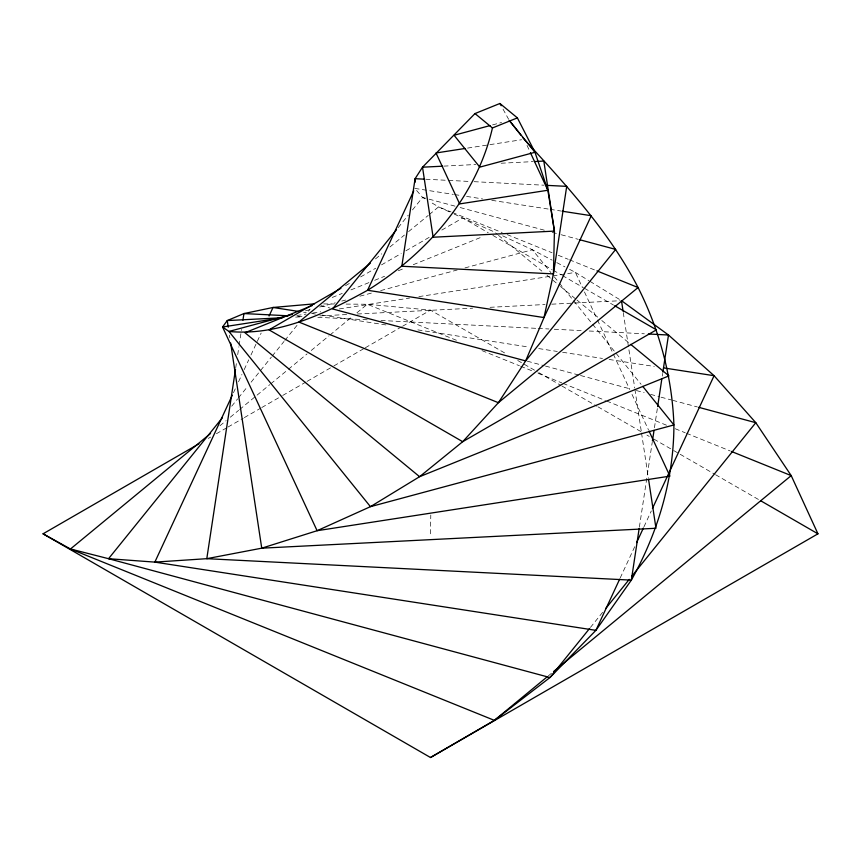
<?xml version="1.0" encoding="UTF-8"?>
<svg xmlns="http://www.w3.org/2000/svg" width="861" height="861" viewBox="0 0 861 861"><rect width="100%" height="100%" fill="white"/><g stroke="black" fill="none" stroke-linecap="round" stroke-linejoin="round"><path stroke-width="0.65" stroke-dasharray="4.3 3.23" d="M430.5 533.82L430.791 514.996M235.71 367.895L236.71 361.265M237.711 354.646L238.917 346.692M239.121 345.369L241.532 329.472M639.379 527.126L652.229 442.328M654.435 427.756L657.449 407.888M662.26 376.085L662.669 373.437M233.439 392.767L235.71 387.891M238.529 381.8L241.919 374.481M244.19 369.617L248.711 359.866M250.971 354.99L261.152 333.056M620.211 577.957L634.912 546.283M643.963 526.781L651.314 510.95M231.706 406.209L237.614 398.901M238.454 397.857L247.731 386.363M251.111 382.187L271.355 357.121M272.194 356.077L284.012 341.451M284.851 340.407L298.347 323.693M308.475 311.165L310.164 309.077M398.18 227.638L408.275 215.142M412.484 209.923L422.59 197.427L427.766 198.816M590.452 627.411L603.109 611.74M375.471 258.924L381.681 253.812M389.958 246.978L404.444 235.042M408.577 231.631L428.24 215.411M429.273 214.561L438.583 206.888L451.056 211.924M219.921 425.764L226.152 420.631M230.296 417.208L238.605 410.363M239.638 409.502L269.741 384.684M270.774 383.834L287.38 370.144M288.413 369.283L307.097 353.882M311.251 350.459L328.891 335.908M329.935 335.058L352.762 316.224M356.917 312.801L367.292 304.245L430.5 310.132L504.966 353.128M548.349 675.863L551.46 673.291M345.552 285.637L351.353 282.29M360.63 276.93L375.708 268.223M381.509 264.876L401.226 253.489M405.875 250.809L430.231 236.753M441.833 230.048L462.712 217.994L494.343 231.921L497.443 234.483M208.265 438.432L210.601 437.097M216.412 433.729L226.884 427.691M228.047 427.013L243.179 418.285M244.341 417.607L260.625 408.211M261.787 407.533L281.569 396.114M282.731 395.447L305.999 382.004M307.173 381.337L332.766 366.56M333.928 365.882L364.181 348.425M365.344 347.747L401.409 326.922M402.571 326.254L430.5 310.132M332.26 297.443L342.237 293.418M350.965 289.888L369.66 282.322M374.653 280.309L384.63 276.273M398.342 270.731L404.573 268.212M413.302 264.682L481.88 236.969M492.567 124.91L501.554 122.499M305.44 310.853L310.627 309.454M319.711 307.011L335.273 302.824M341.763 301.07L345.648 300.026M359.92 296.184L372.888 292.697M380.67 290.598L457.18 269.999M464.962 267.911L532.399 249.755L552.159 260.162M467.598 148.092L521.583 139.74M296.841 315.503L306.129 314.071M312.758 313.049L320.722 311.811M339.288 308.938L409.588 298.067M418.876 296.625L551.524 276.112M552.848 275.897L575.406 272.41L588.892 280.686M443.845 166.119L475.832 164.505M501.167 163.224L533.153 161.61M295.635 317.117L302.34 316.783M319.775 315.901L347.93 314.48M357.326 314.007L472.635 308.184M490.07 307.302L545.045 304.525M551.75 304.181L573.211 303.104M574.545 303.029L620.135 300.737M323.639 303.922L334.219 303.998M346.133 304.094L367.292 304.245L458.31 341.042M425.818 179.239L447.289 180.326M448.635 180.39L468.761 181.413M474.12 181.682L543.904 185.201M297.68 316.288L303.05 316.557M317.827 317.3L367.539 319.808M380.971 320.486L536.823 328.364M538.168 328.428L548.92 328.977M554.29 329.246L582.499 330.667M589.225 331.011L644.308 333.788M414.851 188.419L453.327 194.371M454.651 194.575L461.281 195.598M466.587 196.416L482.504 198.88M491.792 200.322L548.834 209.137M550.157 209.341L560.769 210.988M303.578 312.199L306.236 312.618M311.553 313.436L315.535 314.05M322.175 315.083L387.278 325.146M417.833 329.881L529.418 347.144M538.717 348.576L557.315 351.46M562.631 352.278L602.485 358.445M609.125 359.467L654.295 366.463M429.069 199.171L454.985 206.145M460.172 207.544L544.421 230.221M552.192 232.319L559.973 234.407M561.264 234.762L578.118 239.293M320.873 305.601L329.957 308.044M527.298 361.179L544.174 365.721M545.476 366.065L579.227 375.159M580.529 375.504L631.167 389.14M636.354 390.539L644.146 392.638M650.636 394.381L659.73 396.824M661.022 397.179L671.408 399.978M672.71 400.322L697.378 406.962M452.305 212.43L502.167 232.588M507.161 234.601L552.041 252.747M558.272 255.276L568.249 259.301M569.498 259.807L595.683 270.397M481.999 350.621L519.398 365.742M520.647 366.248L533.12 371.285M538.103 373.297L561.792 382.876M563.04 383.382L605.434 400.516M606.682 401.022L666.522 425.216M675.25 428.746L685.227 432.771M686.475 433.277L730.106 450.916M449.442 211.881L438.583 206.888L429.445 201.474M454.264 214.109L462.712 217.994L488.23 232.728M502.673 235.828L532.399 249.755L550.932 272.689M556.809 262.616L564.945 266.899M569.595 269.353L575.406 272.41L582.197 287.047M492.869 235.408L552.03 269.568M553.192 270.236L561.318 274.928M562.47 275.595L583.36 287.649M584.511 288.317L613.516 305.063M517.762 360.511L537.544 371.93M538.706 372.609L560.812 385.373M561.975 386.04L596.877 406.188M598.051 406.866L641.101 431.716M646.912 435.074L649.237 436.419M653.897 439.11L672.506 449.851M673.679 450.529L714.393 474.034M715.556 474.712L758.606 499.563M424.871 198.773L422.59 197.427L415.712 189.42M590.011 281.375L620.35 299.972M498.476 235.333L541.87 271.107M547.036 275.369L559.435 285.594M560.468 286.444L575.966 299.219M576.999 300.069L597.663 317.106M601.796 320.518L629.682 343.517M554.301 276.865L558.52 282.085M559.359 283.118L572.834 299.811M573.684 300.855L641.068 384.286M503.028 109.132L508.625 119.292M527.029 145.391L529.849 151.461M584.458 291.933L596.921 318.764M597.48 319.991L612.763 352.924M613.333 354.14L629.746 389.516M632.017 394.392L648.43 429.768M623.289 312.575L634.718 387.999M634.912 389.323L641.327 431.673M641.531 432.997L648.355 477.984M229.456 335.133L229.855 337.781"/><path stroke-width="1.29" d="M415.002 182.338L415.088 178.701L422.514 167.195L474.992 113.566L499.918 103.481L517.386 117.882L534.982 152.279L547.854 190.259L554.43 231.103L553.44 273.895L544.001 317.569L525.651 360.91L498.39 402.7L462.712 441.693L419.587 476.693L370.445 506.666L317.106 530.71L261.744 548.177L206.791 558.681L154.84 562.115L108.54 558.703L70.473 548.984L43.05 533.82L198.956 443.813M235.505 369.218L206.791 558.681L631.35 580.131C657.912 532.636 673.819 479.599 673.915 424.957C672.172 377.064 659.569 330.312 638.076 287.531C609.211 231.674 566.334 185.319 524.22 139.331L522.552 137.233M242.931 320.195L243.932 313.565L273.023 307.474L314.383 303.858M639.174 528.45L631.35 580.131L595.898 630.349L549.964 677.542L494.375 720.356L430.5 757.519L43.05 533.82M652.423 441.004L654.037 430.414M657.643 406.564L661.861 378.732M662.862 372.113L668.491 335.015L621.481 300.661L623.084 311.251M517.386 117.882L492.449 127.955C476.402 197.083 426.873 253.532 367.582 290.275C325.512 313.458 278.232 336.188 228.929 331.453L222.558 326.997L227.25 320.572L243.932 313.565L288.274 315.804M232.309 395.199L154.84 562.115L595.898 630.349L619.651 579.173M269.062 316.009L273.023 307.474L298.261 311.381M413.732 190.841L367.582 290.275L544.001 317.569L591.281 215.713L562.093 211.193M636.613 542.624L643.393 528.008M652.444 508.507L714.081 375.708L668.491 335.015L648.333 333.993M222.429 417.703L108.54 558.703L549.964 677.542L589.613 628.455M396.49 229.726L332.529 308.916L525.651 360.91L615.701 249.41L579.41 239.649M605.638 608.609L629.262 579.367M631.791 576.235L755.797 422.697L714.081 375.708L663.594 367.895M370.295 263.186L298.907 322.057L498.39 402.7L638.076 287.531L596.931 270.892M210.579 433.47L70.473 548.984L494.375 720.356L547.305 676.714M553.537 671.58L791.205 475.616L755.797 422.697L698.68 407.318M340.913 288.317L268.987 329.838L462.712 441.693L656.437 329.838L614.679 305.73M430.5 757.519L817.95 533.82L791.205 475.616L731.355 451.422M312.317 305.515L244.987 332.733L419.587 476.693L668.943 375.891L630.715 344.368M490.006 125.598L454.07 135.274L479.803 167.131L534.982 152.279L509.249 120.422L520.894 135.123M292.471 314.34L228.929 331.453L370.445 506.666L673.915 424.957L642.747 386.374M464.972 148.49L436.01 152.978L459.645 203.906L547.854 190.259L530.408 152.666M442.511 166.195L422.514 167.195L433.126 237.227L554.43 231.103L543.818 161.072L534.487 161.545M424.473 179.174L415.088 178.701L401.818 266.243L553.44 273.895L566.71 186.363L546.584 185.341M760.941 500.908L817.95 533.82M474.992 113.566L492.449 127.955M499.918 103.481L501.167 105.742M649 430.995L669.944 476.122L317.106 530.71L222.558 326.997L282.247 317.763L227.25 320.572L228.251 327.191M648.548 479.308L655.974 528.267L261.744 548.177L230.662 343.076"/></g></svg>
